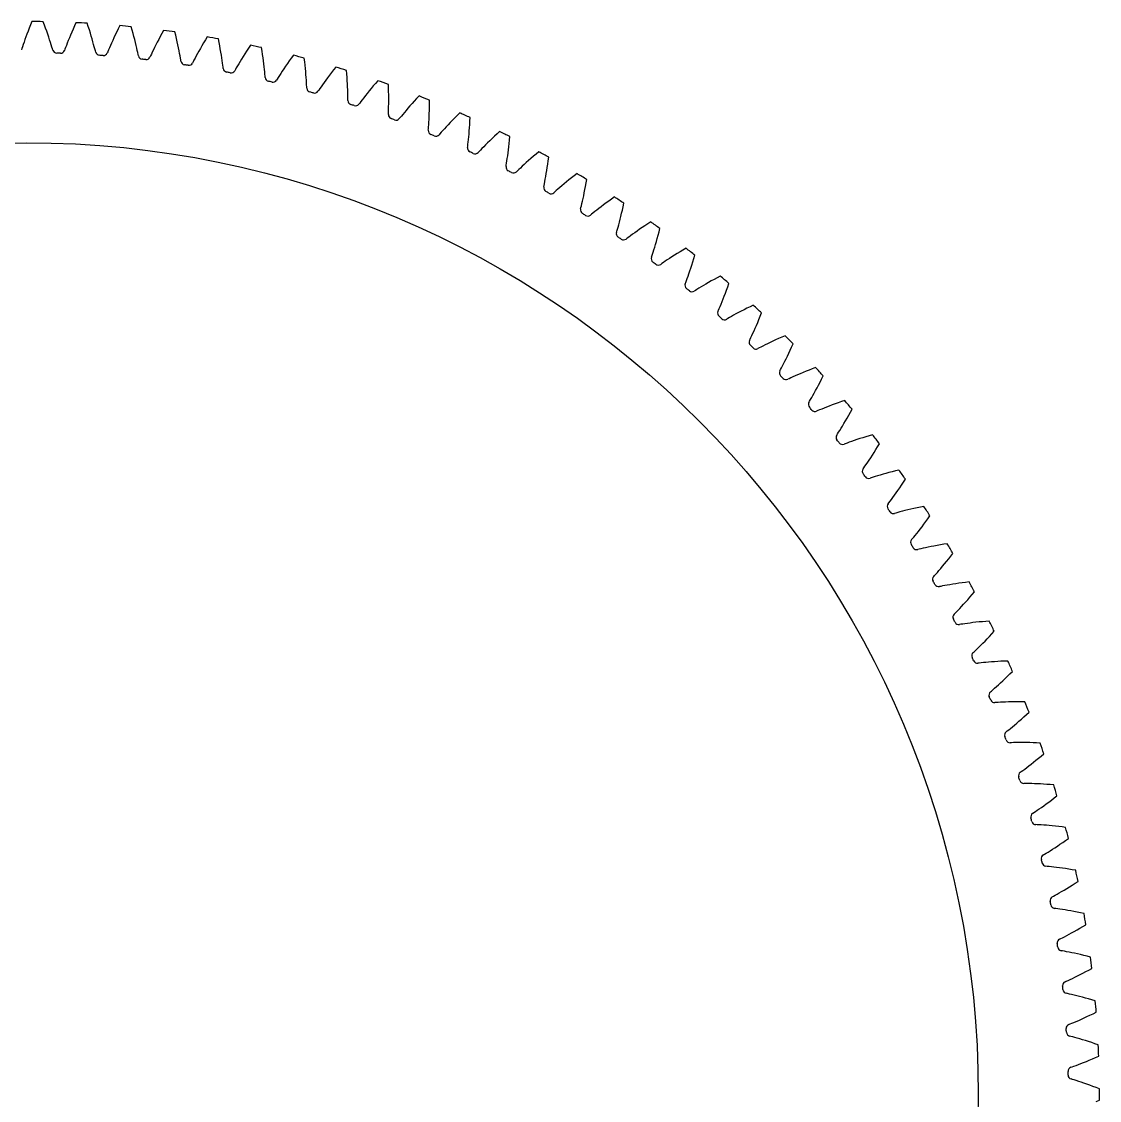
# Model space of a CAD drawing. Header units: millimetres. Extents: x -77 to 78, y -77 to 77.
# Drawn here: x -0.4 to 77.5, y -0.4 to 77.5 of the extents above; entities that cross this region are included whole.
import ezdxf

# ---------------------------------------------------------------- set-up
doc = ezdxf.new("R2010")
doc.units = ezdxf.units.MM

msp = doc.modelspace()

# ---------------------------------------------------------------- linework, layer by layer
at = {"layer": 'bore'}
msp.add_circle((0, 0), 68.75, dxfattribs=at)
at = {"layer": 'thin_ring_external'}
for p, q in [((0.290443, 77.261842), (0.199901, 77.031548)), ((0.386141, 77.499038), (0.290443, 77.261842)), ((1.295946, 77.251518), (1.205138, 77.490629)), ((1.38174, 77.019414), (1.295946, 77.251518)), ((3.462186, 77.184777), (3.362265, 76.958395)), ((3.567541, 77.417845), (3.462186, 77.184777)), ((4.466416, 77.133181), (4.385502, 77.375819)), ((6.742925, 77.206107), (6.62809, 76.977561)), ((-0.040381, 76.388261), (-0.109721, 76.19252)), ((0.03442, 76.59401), (-0.040381, 76.388261)), ((0.114543, 76.808714), (0.03442, 76.59401)), ((0.199901, 77.031548), (0.114543, 76.808714)), ((1.462506, 76.794874), (1.38174, 77.019414)), ((1.538204, 76.57857), (1.462506, 76.794874)), ((1.608765, 76.371329), (1.538204, 76.57857)), ((1.67407, 76.174206), (1.608765, 76.371329)), ((3.17896, 76.528019), (3.095775, 76.325515)), ((3.26783, 76.739253), (3.17896, 76.528019)), ((3.362265, 76.958395), (3.26783, 76.739253)), ((4.54261, 76.89775), (4.466416, 77.133181)), ((4.614088, 76.670084), (4.54261, 76.89775)), ((4.680842, 76.450855), (4.614088, 76.670084)), ((4.742835, 76.240892), (4.680842, 76.450855)), ((6.415607, 76.540392), (6.31814, 76.332985)), ((6.518959, 76.755472), (6.415607, 76.540392)), ((6.62809, 76.977561), (6.518959, 76.755472)), ((7.629356, 76.88478), (7.558471, 77.130536)), ((7.695819, 76.64642), (7.629356, 76.88478)), ((7.757891, 76.416011), (7.695819, 76.64642)), ((7.815588, 76.194226), (7.757891, 76.416011)), ((9.664661, 76.423122), (9.552566, 76.212467)), ((9.782818, 76.640544), (9.664661, 76.423122)), ((9.906939, 76.864183), (9.782818, 76.640544)), ((10.77943, 76.506734), (10.718695, 76.755193)), ((10.836052, 76.265846), (10.77943, 76.506734)), ((13.054247, 76.392648), (12.921049, 76.174294)), ((-0.28175, 75.682791), (-0.324302, 75.550601)), ((-0.230945, 75.837246), (-0.28175, 75.682791)), ((-0.17337, 76.008187), (-0.230945, 75.837246)), ((-0.109721, 76.19252), (-0.17337, 76.008187)), ((1.733921, 75.988605), (1.67407, 76.174206)), ((1.787974, 75.816518), (1.733921, 75.988605)), ((1.835598, 75.661053), (1.787974, 75.816518)), ((1.875426, 75.528016), (1.835598, 75.661053)), ((2.825647, 75.630549), (2.777704, 75.500217)), ((2.88275, 75.782788), (2.825647, 75.630549)), ((2.947295, 75.951221), (2.88275, 75.782788)), ((3.018458, 76.132786), (2.947295, 75.951221)), ((3.095775, 76.325515), (3.018458, 76.132786)), ((4.799993, 76.041253), (4.742835, 76.240892)), ((4.852174, 75.853352), (4.799993, 76.041253)), ((4.899116, 75.679191), (4.852174, 75.853352)), ((4.940317, 75.521901), (4.899116, 75.679191)), ((5.991584, 75.600543), (5.928279, 75.450777)), ((6.062989, 75.766185), (5.991584, 75.600543)), ((6.141547, 75.944674), (6.062989, 75.766185)), ((6.226711, 76.134067), (6.141547, 75.944674)), ((6.31814, 76.332985), (6.226711, 76.134067)), ((7.868909, 75.981895), (7.815588, 76.194226)), ((7.917822, 75.780078), (7.868909, 75.981895)), ((7.962244, 75.590193), (7.917822, 75.780078)), ((8.001997, 75.414251), (7.962244, 75.590193)), ((9.25428, 75.628503), (9.168461, 75.453389)), ((9.347147, 75.814239), (9.25428, 75.628503)), ((9.446666, 76.009236), (9.347147, 75.814239)), ((9.552566, 76.212467), (9.446666, 76.009236)), ((10.888611, 76.033084), (10.836052, 76.265846)), ((10.937154, 75.809117), (10.888611, 76.033084)), ((10.981713, 75.594775), (10.937154, 75.809117)), ((11.0223, 75.391121), (10.981713, 75.594775)), ((12.673417, 75.75603), (12.559263, 75.557319)), ((12.794066, 75.961906), (12.673417, 75.75603)), ((12.921049, 76.174294), (12.794066, 75.961906)), ((13.911328, 75.999681), (13.860844, 76.250423)), ((13.958012, 75.756671), (13.911328, 75.999681)), ((14.000972, 75.521947), (13.958012, 75.756671)), ((16.179543, 75.792298), (16.037493, 75.579596)), ((17.019768, 75.364474), (16.979621, 75.617078)), ((-0.324302, 75.550601), (-0.354043, 75.460184)), ((1.903305, 75.437007), (1.875426, 75.528016)), ((2.777704, 75.500217), (2.744275, 75.411097)), ((4.97465, 75.387342), (4.940317, 75.521901)), ((4.998769, 75.295265), (4.97465, 75.387342)), ((5.875026, 75.322523), (5.837966, 75.234851)), ((5.928279, 75.450777), (5.875026, 75.322523)), ((8.036705, 75.255403), (8.001997, 75.414251)), ((8.065485, 75.119547), (8.036705, 75.255403)), ((8.085804, 75.026558), (8.065485, 75.119547)), ((8.962441, 75.017818), (8.921813, 74.931742)), ((9.020915, 75.143778), (8.962441, 75.017818)), ((9.090315, 75.290819), (9.020915, 75.143778)), ((9.168461, 75.453389), (9.090315, 75.290819)), ((11.058889, 75.199572), (11.0223, 75.391121)), ((11.091385, 75.022146), (11.058889, 75.199572)), ((11.119542, 74.862007), (11.091385, 75.022146)), ((11.14272, 74.725084), (11.119542, 74.862007)), ((12.173718, 74.854137), (12.098339, 74.710069)), ((12.258472, 75.013362), (12.173718, 74.854137)), ((12.351407, 75.184805), (12.258472, 75.013362)), ((12.451823, 75.366572), (12.351407, 75.184805)), ((12.559263, 75.557319), (12.451823, 75.366572)), ((14.040279, 75.296176), (14.000972, 75.521947)), ((14.076, 75.080186), (14.040279, 75.296176)), ((14.108191, 74.875036), (14.076, 75.080186)), ((14.136885, 74.682147), (14.108191, 74.875036)), ((15.650682, 74.977995), (15.535501, 74.791819)), ((15.772898, 75.171852), (15.650682, 74.977995)), ((15.901898, 75.372601), (15.772898, 75.171852)), ((16.037493, 75.579596), (15.901898, 75.372601)), ((17.056436, 75.119753), (17.019768, 75.364474)), ((17.089723, 74.883463), (17.056436, 75.119753)), ((17.119728, 74.656269), (17.089723, 74.883463)), ((19.126894, 74.857454), (18.982915, 74.6562)), ((19.277557, 75.064144), (19.126894, 74.857454)), ((20.099509, 74.602187), (20.069767, 74.856225)), ((11.159204, 74.631339), (11.14272, 74.725084)), ((12.034743, 74.586617), (11.990616, 74.50228)), ((12.098339, 74.710069), (12.034743, 74.586617)), ((14.16207, 74.503537), (14.136885, 74.682147)), ((14.183629, 74.342377), (14.16207, 74.503537)), ((14.201166, 74.204618), (14.183629, 74.342377)), ((14.213787, 74.110275), (14.201166, 74.204618)), ((15.086752, 74.029645), (15.0392, 73.947191)), ((15.155363, 74.150383), (15.086752, 74.029645)), ((15.236593, 74.291234), (15.155363, 74.150383)), ((15.327812, 74.446845), (15.236593, 74.291234)), ((15.427708, 74.614328), (15.327812, 74.446845)), ((15.535501, 74.791819), (15.427708, 74.614328)), ((17.146551, 74.438994), (17.119728, 74.656269)), ((17.170293, 74.232696), (17.146551, 74.438994)), ((17.191044, 74.038791), (17.170293, 74.232696)), ((17.208874, 73.859298), (17.191044, 74.038791)), ((18.592983, 74.090951), (18.477994, 73.918035)), ((18.71571, 74.27224), (18.592983, 74.090951)), ((18.845782, 74.460917), (18.71571, 74.27224)), ((18.982915, 74.6562), (18.845782, 74.460917)), ((20.126099, 74.356166), (20.099509, 74.602187)), ((20.149657, 74.118709), (20.126099, 74.356166)), ((20.170309, 73.890474), (20.149657, 74.118709)), ((22.343065, 74.209416), (22.184043, 74.009086)), ((17.223799, 73.697388), (17.208874, 73.859298)), ((17.235666, 73.559026), (17.223799, 73.697388)), ((17.244403, 73.464244), (17.235666, 73.559026)), ((18.113321, 73.347843), (18.062424, 73.267411)), ((18.186831, 73.465662), (18.113321, 73.347843)), ((18.273775, 73.603059), (18.186831, 73.465662)), ((18.371306, 73.754794), (18.273775, 73.603059)), ((18.477994, 73.918035), (18.371306, 73.754794)), ((20.18819, 73.672281), (20.170309, 73.890474)), ((20.203442, 73.465183), (20.18819, 73.672281)), ((20.216215, 73.270589), (20.203442, 73.465183)), ((20.226661, 73.090515), (20.216215, 73.270589)), ((21.619113, 73.265148), (21.497122, 73.097099)), ((21.74918, 73.441247), (21.619113, 73.265148)), ((21.886888, 73.624424), (21.74918, 73.441247)), ((22.031923, 73.813913), (21.886888, 73.624424)), ((22.184043, 74.009086), (22.031923, 73.813913)), ((23.145358, 73.714103), (23.12607, 73.969148)), ((23.161825, 73.467198), (23.145358, 73.714103)), ((23.175614, 73.228974), (23.161825, 73.467198)), ((20.234926, 72.928129), (20.226661, 73.090515)), ((20.241102, 72.789396), (20.234926, 72.928129)), ((20.245941, 72.694336), (20.241102, 72.789396)), ((21.109348, 72.542359), (21.055191, 72.464085)), ((21.187632, 72.657061), (21.109348, 72.542359)), ((21.280144, 72.790773), (21.187632, 72.657061)), ((21.383822, 72.938376), (21.280144, 72.790773)), ((21.497122, 73.097099), (21.383822, 72.938376)), ((23.186879, 73.000083), (23.175614, 73.228974)), ((23.195787, 72.78134), (23.186879, 73.000083)), ((23.202524, 72.57379), (23.195787, 72.78134)), ((23.207296, 72.378837), (23.202524, 72.57379)), ((24.745975, 72.486414), (24.608789, 72.315804)), ((24.891088, 72.663783), (24.745975, 72.486414)), ((25.04378, 72.847158), (24.891088, 72.663783)), ((25.203785, 73.035921), (25.04378, 72.847158)), ((25.370897, 73.229554), (25.203785, 73.035921)), ((26.152179, 72.70172), (26.143378, 72.957342)), ((26.158495, 72.454347), (26.152179, 72.70172)), ((23.210341, 72.198485), (23.207296, 72.378837)), ((23.211932, 72.035897), (23.210341, 72.198485)), ((23.212407, 71.897028), (23.211932, 72.035897)), ((23.213339, 71.801849), (23.212407, 71.897028)), ((24.152707, 71.725944), (24.069779, 71.614553)), ((24.25063, 71.855746), (24.152707, 71.725944)), ((24.360281, 71.998968), (24.25063, 71.855746)), ((24.480001, 72.152905), (24.360281, 71.998968)), ((24.608789, 72.315804), (24.480001, 72.152905)), ((26.162492, 72.215758), (26.158495, 72.454347)), ((26.16248, 71.560022), (26.16427, 71.767674)), ((26.16435, 71.986598), (26.162492, 72.215758)), ((26.16427, 71.767674), (26.16435, 71.986598)), ((28.013407, 71.757567), (27.853316, 71.580615)), ((28.181027, 71.939601), (28.013407, 71.757567)), ((28.355948, 72.12621), (28.181027, 71.939601)), ((29.114901, 71.566746), (29.116602, 71.822514)), ((24.069779, 71.614553), (24.012454, 71.538568)), ((26.144571, 70.883424), (26.149797, 71.022196)), ((26.149797, 71.022196), (26.154883, 71.184713)), ((26.154883, 71.184713), (26.159245, 71.365037)), ((26.159245, 71.365037), (26.16248, 71.560022)), ((27.295662, 70.938152), (27.180224, 70.799553)), ((27.421601, 71.087045), (27.295662, 70.938152)), ((27.556968, 71.244519), (27.421601, 71.087045)), ((27.701043, 71.409353), (27.556968, 71.244519)), ((27.853316, 71.580615), (27.701043, 71.409353)), ((29.097702, 70.851727), (29.105254, 71.08077)), ((29.105254, 71.08077), (29.111056, 71.319322)), ((29.111056, 71.319322), (29.114901, 71.566746)), ((26.141594, 70.788288), (26.144571, 70.883424)), ((26.989623, 70.565988), (26.929227, 70.492421)), ((27.077054, 70.673881), (26.989623, 70.565988)), ((27.180224, 70.799553), (27.077054, 70.673881)), ((29.055322, 70.050906), (29.067084, 70.230899)), ((29.067084, 70.230899), (29.078321, 70.425588)), ((29.078321, 70.425588), (29.088635, 70.632991)), ((29.088635, 70.632991), (29.097702, 70.851727)), ((30.609401, 70.21188), (30.45868, 70.0531)), ((30.768577, 70.376746), (30.609401, 70.21188)), ((30.935798, 70.546976), (30.768577, 70.376746)), ((31.110749, 70.721975), (30.935798, 70.546976)), ((31.293184, 70.901246), (31.110749, 70.721975)), ((32.014529, 70.064037), (32.028528, 70.311094)), ((32.028528, 70.311094), (32.040729, 70.566576)), ((29.025769, 69.655361), (29.032649, 69.750295)), ((29.032649, 69.750295), (29.043568, 69.888736)), ((29.043568, 69.888736), (29.055322, 70.050906)), ((29.863956, 69.398433), (29.800591, 69.327407)), ((29.955743, 69.502646), (29.863956, 69.398433)), ((30.063985, 69.623976), (29.955743, 69.502646)), ((30.185016, 69.757719), (30.063985, 69.623976)), ((30.316963, 69.901316), (30.185016, 69.757719)), ((30.45868, 70.0531), (30.316963, 69.901316)), ((31.945129, 69.1724), (31.963949, 69.379204)), ((31.963949, 69.379204), (31.981989, 69.597384)), ((31.981989, 69.597384), (31.998938, 69.825924)), ((31.998938, 69.825924), (32.014529, 70.064037)), ((33.988012, 69.385096), (33.806023, 69.217426)), ((34.177653, 69.556725), (33.988012, 69.385096)), ((31.871772, 68.499552), (31.888365, 68.637427)), ((31.888365, 68.637427), (31.906767, 68.798979)), ((31.906767, 68.798979), (31.925909, 68.978337)), ((31.925909, 68.978337), (31.945129, 69.1724)), ((33.161202, 68.597717), (33.023472, 68.459659)), ((33.309032, 68.743555), (33.161202, 68.597717)), ((33.466145, 68.896013), (33.309032, 68.743555)), ((33.631955, 69.054206), (33.466145, 68.896013)), ((33.806023, 69.217426), (33.631955, 69.054206)), ((34.838665, 68.453335), (34.864018, 68.690608)), ((34.864018, 68.690608), (34.888149, 68.936881)), ((34.888149, 68.936881), (34.910828, 69.191648)), ((31.861, 68.40498), (31.871772, 68.499552)), ((32.687932, 68.113857), (32.621704, 68.045492)), ((32.78392, 68.214213), (32.687932, 68.113857)), ((32.897052, 68.330997), (32.78392, 68.214213)), ((33.023472, 68.459659), (32.897052, 68.330997)), ((34.730899, 67.609461), (34.758071, 67.802571)), ((34.758071, 67.802571), (34.785365, 68.008429)), ((34.785365, 68.008429), (34.812348, 68.225684)), ((34.812348, 68.225684), (34.838665, 68.453335)), ((36.807964, 67.931218), (36.619244, 67.771161)), ((37.004491, 68.094917), (36.807964, 67.931218)), ((34.642506, 67.039253), (34.657151, 67.133302)), ((34.657151, 67.133302), (34.679392, 67.27038)), ((34.679392, 67.27038), (34.70441, 67.43104)), ((34.70441, 67.43104), (34.730899, 67.609461)), ((35.806243, 67.04616), (35.674647, 66.922797)), ((35.949525, 67.178447), (35.806243, 67.04616)), ((36.103218, 67.318094), (35.949525, 67.178447)), ((36.266457, 67.463973), (36.103218, 67.318094)), ((36.438621, 67.615224), (36.266457, 67.463973)), ((36.619244, 67.771161), (36.438621, 67.615224)), ((37.619646, 66.965319), (37.654719, 67.20135)), ((37.654719, 67.20135), (37.688939, 67.446426)), ((37.688939, 67.446426), (37.722059, 67.700046)), ((35.456789, 66.714425), (35.38781, 66.648837)), ((35.556816, 66.810756), (35.456789, 66.714425)), ((35.674647, 66.922797), (35.556816, 66.810756)), ((37.477325, 66.126581), (37.512402, 66.318412)), ((37.512402, 66.318412), (37.548125, 66.522976)), ((37.548125, 66.522976), (37.584004, 66.73894)), ((37.584004, 66.73894), (37.619646, 66.965319)), ((39.565848, 66.362792), (39.370717, 66.210618)), ((39.76893, 66.518284), (39.565848, 66.362792)), ((37.365597, 65.560482), (37.384091, 65.653851)), ((37.384091, 65.653851), (37.41194, 65.789901)), ((37.41194, 65.789901), (37.443533, 65.949397)), ((37.443533, 65.949397), (37.477325, 66.126581)), ((38.528636, 65.519606), (38.392087, 65.40175)), ((38.677229, 65.6459), (38.528636, 65.519606)), ((38.836525, 65.779118), (38.677229, 65.6459)), ((39.005615, 65.918173), (38.836525, 65.779118)), ((39.183844, 66.062228), (39.005615, 65.918173)), ((39.370717, 66.210618), (39.183844, 66.062228)), ((40.337191, 65.364384), (40.381925, 65.598776)), ((40.381925, 65.598776), (40.426178, 65.84224)), ((40.426178, 65.84224), (40.469682, 66.094287)), ((38.165857, 65.202498), (38.094244, 65.139797)), ((38.269755, 65.294641), (38.165857, 65.202498)), ((38.392087, 65.40175), (38.269755, 65.294641)), ((40.160556, 64.532196), (40.203479, 64.722426)), ((40.203479, 64.722426), (40.24757, 64.92535)), ((40.24757, 64.92535), (40.292286, 65.139659)), ((40.292286, 65.139659), (40.337191, 65.364384)), ((42.257016, 64.682464), (42.055802, 64.538429)), ((42.466311, 64.829487), (42.257016, 64.682464)), ((40.025681, 63.971161), (40.047993, 64.063692)), ((40.047993, 64.063692), (40.081404, 64.198484)), ((40.081404, 64.198484), (40.119519, 64.356549)), ((40.119519, 64.356549), (40.160556, 64.532196)), ((41.339714, 64.002658), (41.186061, 63.882571)), ((41.504345, 64.129224), (41.339714, 64.002658)), ((41.679002, 64.261219), (41.504345, 64.129224)), ((41.862995, 64.397836), (41.679002, 64.261219)), ((42.055802, 64.538429), (41.862995, 64.397836)), ((43.041038, 63.885588), (43.09525, 64.12703)), ((43.09525, 64.12703), (43.149065, 64.377078)), ((40.81057, 63.580625), (40.736443, 63.520917)), ((40.918163, 63.668424), (40.81057, 63.580625)), ((41.044789, 63.770421), (40.918163, 63.668424)), ((41.186061, 63.882571), (41.044789, 63.770421)), ((42.826764, 63.017302), (42.879149, 63.218246)), ((42.879149, 63.218246), (42.932625, 63.430538)), ((42.932625, 63.430538), (42.986719, 63.65323)), ((42.986719, 63.65323), (43.041038, 63.885588)), ((42.618273, 62.273971), (42.644365, 62.365508)), ((42.644365, 62.365508), (42.683281, 62.498814)), ((42.683281, 62.498814), (42.727853, 62.655182)), ((42.727853, 62.655182), (42.776068, 62.828995)), ((42.776068, 62.828995), (42.826764, 63.017302)), ((44.102179, 62.371194), (43.932491, 62.251493)), ((44.282108, 62.495907), (44.102179, 62.371194)), ((44.471555, 62.624855), (44.282108, 62.495907)), ((44.669971, 62.757414), (44.471555, 62.624855)), ((44.876929, 62.893066), (44.669971, 62.757414)), ((45.092083, 63.031373), (44.876929, 62.893066)), ((45.691653, 62.303687), (45.755688, 62.551315)), ((43.386466, 61.85154), (43.30995, 61.794926)), ((43.497573, 61.934848), (43.386466, 61.85154)), ((43.62828, 62.03156), (43.497573, 61.934848)), ((43.774038, 62.137816), (43.62828, 62.03156)), ((43.932491, 62.251493), (43.774038, 62.137816)), ((45.438424, 61.404541), (45.500571, 61.614459)), ((45.500571, 61.614459), (45.563761, 61.834742)), ((45.563761, 61.834742), (45.627574, 62.064674)), ((45.627574, 62.064674), (45.691653, 62.303687)), ((45.213185, 60.693757), (45.264139, 60.848163)), ((45.264139, 60.848163), (45.319449, 61.019851)), ((45.319449, 61.019851), (45.377834, 61.205918)), ((45.377834, 61.205918), (45.438424, 61.404541)), ((47.208817, 60.870575), (47.005125, 60.746275)), ((47.421169, 60.997616), (47.208817, 60.870575)), ((47.641821, 61.126974), (47.421169, 60.997616)), ((45.139, 60.471773), (45.168828, 60.562161)), ((45.168828, 60.562161), (45.213185, 60.693757)), ((45.889203, 60.018159), (45.810428, 59.964734)), ((46.003637, 60.096836), (45.889203, 60.018159)), ((46.138204, 60.1881), (46.003637, 60.096836)), ((46.288201, 60.288283), (46.138204, 60.1881)), ((46.451187, 60.395359), (46.288201, 60.288283)), ((46.625647, 60.507992), (46.451187, 60.395359)), ((46.810544, 60.625213), (46.625647, 60.507992)), ((47.005125, 60.746275), (46.810544, 60.625213)), ((48.063973, 59.911987), (48.137172, 60.139105)), ((48.137172, 60.139105), (48.211009, 60.375286)), ((48.211009, 60.375286), (48.285157, 60.620076)), ((47.786411, 59.107813), (47.852386, 59.291326)), ((47.852386, 59.291326), (47.92108, 59.487294)), ((47.92108, 59.487294), (47.991792, 59.694484)), ((47.991792, 59.694484), (48.063973, 59.911987)), ((47.583614, 58.567605), (47.617127, 58.656693)), ((47.617127, 58.656693), (47.666849, 58.786357)), ((47.666849, 58.786357), (47.724099, 58.93854)), ((47.724099, 58.93854), (47.786411, 59.107813)), ((49.070494, 58.542759), (48.891557, 58.437384)), ((49.260048, 58.652291), (49.070494, 58.542759)), ((49.459435, 58.765262), (49.260048, 58.652291)), ((49.668058, 58.881095), (49.459435, 58.765262)), ((49.885447, 58.999311), (49.668058, 58.881095)), ((50.111223, 59.119501), (49.885447, 58.999311)), ((50.649071, 58.345078), (50.733206, 58.586618)), ((48.314561, 58.083575), (48.233658, 58.033429)), ((48.432128, 58.157487), (48.314561, 58.083575)), ((48.570328, 58.243149), (48.432128, 58.157487)), ((48.724312, 58.337089), (48.570328, 58.243149)), ((48.891557, 58.437384), (48.724312, 58.337089)), ((50.322929, 57.469738), (50.402088, 57.67385)), ((50.402088, 57.67385), (50.483138, 57.888206)), ((50.483138, 57.888206), (50.5656, 58.112128)), ((50.5656, 58.112128), (50.649071, 58.345078)), ((50.040136, 56.779829), (50.103586, 56.929534)), ((50.103586, 56.929534), (50.172795, 57.096106)), ((50.172795, 57.096106), (50.246248, 57.276755)), ((50.246248, 57.276755), (50.322929, 57.469738)), ((52.265606, 56.901519), (52.043547, 56.792328)), ((52.496126, 57.012339), (52.265606, 56.901519)), ((49.94799, 56.564679), (49.985133, 56.652316)), ((49.985133, 56.652316), (50.040136, 56.779829)), ((50.778951, 56.120071), (50.658449, 56.051048)), ((50.920552, 56.199988), (50.778951, 56.120071)), ((51.078263, 56.287527), (50.920552, 56.199988)), ((51.249484, 56.38087), (51.078263, 56.287527)), ((51.432596, 56.478811), (51.249484, 56.38087)), ((51.626487, 56.580468), (51.432596, 56.478811)), ((51.830344, 56.685158), (51.626487, 56.580468)), ((52.043547, 56.792328), (51.830344, 56.685158)), ((52.908762, 55.987161), (53.001727, 56.216488)), ((53.001727, 56.216488), (53.095707, 56.45437)), ((50.658449, 56.051048), (50.575556, 56.004266)), ((52.555384, 55.165603), (52.639923, 55.355276)), ((52.639923, 55.355276), (52.727395, 55.555965)), ((52.727395, 55.555965), (52.817177, 55.766813)), ((52.817177, 55.766813), (52.908762, 55.987161)), ((52.228143, 54.466373), (52.268852, 54.552411)), ((52.268852, 54.552411), (52.329044, 54.677558)), ((52.329044, 54.677558), (52.398587, 54.824532)), ((52.398587, 54.824532), (52.474576, 54.988122)), ((52.474576, 54.988122), (52.555384, 55.165603)), ((54.331279, 54.607796), (54.113856, 54.509469)), ((54.557634, 54.707779), (54.331279, 54.607796)), ((54.792509, 54.809041), (54.557634, 54.707779)), ((52.916915, 53.924007), (52.832172, 53.880667)), ((53.04015, 53.988024), (52.916915, 53.924007)), ((53.184912, 54.06206), (53.04015, 53.988024)), ((53.346084, 54.14305), (53.184912, 54.06206)), ((53.520993, 54.229286), (53.346084, 54.14305)), ((53.707972, 54.319626), (53.520993, 54.229286)), ((53.905873, 54.413237), (53.707972, 54.319626)), ((54.113856, 54.509469), (53.905873, 54.413237)), ((55.062154, 53.551385), (55.162709, 53.767787)), ((55.162709, 53.767787), (55.26501, 53.993103)), ((55.26501, 53.993103), (55.368677, 54.226927)), ((54.775899, 52.96143), (54.868154, 53.147471)), ((54.868154, 53.147471), (54.963792, 53.344401)), ((54.963792, 53.344401), (55.062154, 53.551385)), ((54.420227, 52.276224), (54.464434, 52.360518)), ((54.464434, 52.360518), (54.529714, 52.483089)), ((54.529714, 52.483089), (54.605232, 52.627083)), ((54.605232, 52.627083), (54.687872, 52.787415)), ((54.687872, 52.787415), (54.775899, 52.96143)), ((56.30612, 52.241866), (56.094361, 52.154253)), ((56.527396, 52.331184), (56.30612, 52.241866)), ((56.757665, 52.421789), (56.527396, 52.331184)), ((56.9965, 52.513322), (56.757665, 52.421789)), ((55.086152, 51.706037), (54.999701, 51.666213)), ((55.211911, 51.764942), (55.086152, 51.706037)), ((55.359591, 51.832971), (55.211911, 51.764942)), ((55.523952, 51.907277), (55.359591, 51.832971)), ((55.702254, 51.986258), (55.523952, 51.907277)), ((55.892784, 52.068846), (55.702254, 51.986258)), ((56.094361, 52.154253), (55.892784, 52.068846)), ((57.214284, 51.245657), (57.323638, 51.457748)), ((57.323638, 51.457748), (57.435103, 51.678675)), ((57.435103, 51.678675), (57.548283, 51.908044)), ((56.808953, 50.497697), (56.90405, 50.667951)), ((56.90405, 50.667951), (57.003865, 50.850048)), ((57.003865, 50.850048), (57.107507, 51.042885)), ((57.107507, 51.042885), (57.214284, 51.245657)), ((56.520546, 49.997925), (56.568177, 50.080333)), ((56.568177, 50.080333), (56.638434, 50.20012)), ((56.638434, 50.20012), (56.7198, 50.340893)), ((56.7198, 50.340893), (56.808953, 50.497697)), ((58.403439, 49.886171), (58.188262, 49.807326)), ((58.628196, 49.966329), (58.403439, 49.886171)), ((58.86199, 50.047404), (58.628196, 49.966329)), ((59.104381, 50.129055), (58.86199, 50.047404)), ((57.162501, 49.40088), (57.074487, 49.364638)), ((57.290572, 49.454571), (57.162501, 49.40088)), ((57.440921, 49.516481), (57.290572, 49.454571)), ((57.608194, 49.583975), (57.440921, 49.516481)), ((57.789588, 49.65557), (57.608194, 49.583975)), ((57.983348, 49.730266), (57.789588, 49.65557)), ((58.188262, 49.807326), (57.983348, 49.730266)), ((59.387907, 49.06094), (59.508349, 49.277104)), ((59.508349, 49.277104), (59.63085, 49.501634)), ((58.936247, 48.289035), (59.043455, 48.466881)), ((59.043455, 48.466881), (59.154926, 48.6553)), ((59.154926, 48.6553), (59.269938, 48.853517)), ((59.269938, 48.853517), (59.387907, 49.06094)), ((58.525559, 47.635318), (58.576533, 47.715702)), ((58.576533, 47.715702), (58.651649, 47.832504)), ((58.651649, 47.832504), (58.738725, 47.969817)), ((58.738725, 47.969817), (58.834241, 48.122829)), ((58.834241, 48.122829), (58.936247, 48.289035)), ((60.86706, 47.588628), (60.630134, 47.517219)), ((61.112599, 47.660258), (60.86706, 47.588628)), ((59.142461, 47.012421), (59.053034, 46.979824)), ((59.272629, 47.060809), (59.142461, 47.012421)), ((59.425392, 47.116494), (59.272629, 47.060809)), ((59.595295, 47.177064), (59.425392, 47.116494)), ((59.779476, 47.241152), (59.595295, 47.177064)), ((59.976139, 47.30783), (59.779476, 47.241152)), ((60.184044, 47.376412), (59.976139, 47.30783)), ((60.402276, 47.446356), (60.184044, 47.376412)), ((60.630134, 47.517219), (60.402276, 47.446356)), ((61.352035, 46.581403), (61.481249, 46.792441)), ((61.481249, 46.792441), (61.612865, 47.011752)), ((60.869065, 45.828693), (60.983483, 46.001987)), ((60.983483, 46.001987), (61.102597, 46.185671)), ((61.102597, 46.185671), (61.225649, 46.378999)), ((61.225649, 46.378999), (61.352035, 46.581403)), ((60.431885, 45.192388), (60.486116, 45.270611)), ((60.486116, 45.270611), (60.565963, 45.38423)), ((60.565963, 45.38423), (60.658604, 45.517853)), ((60.658604, 45.517853), (60.760321, 45.666814)), ((60.760321, 45.666814), (60.869065, 45.828693)), ((61.022694, 44.544689), (60.932003, 44.51579)), ((61.154738, 44.587692), (61.022694, 44.544689)), ((61.309659, 44.637058), (61.154738, 44.587692)), ((61.481905, 44.690602), (61.309659, 44.637058)), ((61.668562, 44.747074), (61.481905, 44.690602)), ((61.867797, 44.805622), (61.668562, 44.747074)), ((62.078342, 44.865611), (61.867797, 44.805622)), ((62.299262, 44.926536), (62.078342, 44.865611)), ((62.529837, 44.987985), (62.299262, 44.926536)), ((62.769495, 45.049606), (62.529837, 44.987985)), ((63.017768, 45.111096), (62.769495, 45.049606)), ((63.350479, 44.228875), (63.490988, 44.442598)), ((62.82068, 43.459523), (62.947234, 43.638162)), ((62.947234, 43.638162), (63.07812, 43.826275)), ((63.07812, 43.826275), (63.212709, 44.023321)), ((63.212709, 44.023321), (63.350479, 44.228875)), ((62.293706, 42.749183), (62.37815, 42.859429)), ((62.37815, 42.859429), (62.476199, 42.989136)), ((62.476199, 42.989136), (62.583946, 43.133795)), ((62.583946, 43.133795), (62.699244, 43.291073)), ((62.699244, 43.291073), (62.82068, 43.459523)), ((62.236309, 42.673253), (62.293706, 42.749183)), ((63.090543, 42.082354), (62.933727, 42.03939)), ((63.264843, 42.128782), (63.090543, 42.082354)), ((63.453661, 42.177543), (63.264843, 42.128782)), ((63.655131, 42.227862), (63.453661, 42.177543)), ((63.867961, 42.279156), (63.655131, 42.227862)), ((64.091197, 42.33096), (63.867961, 42.279156)), ((64.3241, 42.382891), (64.091197, 42.33096)), ((64.566086, 42.434621), (64.3241, 42.382891)), ((64.816674, 42.485866), (64.566086, 42.434621)), ((62.800028, 42.001844), (62.708228, 41.976693)), ((62.933727, 42.03939), (62.800028, 42.001844)), ((64.824227, 41.199651), (64.966792, 41.391004)), ((64.966792, 41.391004), (65.112885, 41.590729)), ((65.112885, 41.590729), (65.26205, 41.798503)), ((64.188444, 40.387929), (64.30204, 40.528043)), ((64.30204, 40.528043), (64.423697, 40.680454)), ((64.423697, 40.680454), (64.551947, 40.843777)), ((64.551947, 40.843777), (64.685729, 41.01707)), ((64.685729, 41.01707), (64.824227, 41.199651)), ((63.935788, 40.082161), (63.996254, 40.155671)), ((63.996254, 40.155671), (64.085154, 40.262357)), ((64.085154, 40.262357), (64.188444, 40.387929)), ((66.253804, 39.748081), (66.009899, 39.706329)), ((66.506284, 39.788995), (66.253804, 39.748081)), ((64.471467, 39.388175), (64.378712, 39.366814)), ((64.606595, 39.4202), (64.471467, 39.388175)), ((64.765043, 39.45669), (64.606595, 39.4202)), ((64.941102, 39.495922), (64.765043, 39.45669)), ((65.131762, 39.53689), (64.941102, 39.495922)), ((65.335129, 39.578896), (65.131762, 39.53689)), ((65.549886, 39.621409), (65.335129, 39.578896)), ((65.775059, 39.664004), (65.549886, 39.621409)), ((66.009899, 39.706329), (65.775059, 39.664004)), ((66.765496, 38.882452), (66.923065, 39.083927)), ((66.174365, 38.159159), (66.315148, 38.326813)), ((66.315148, 38.326813), (66.461026, 38.503554)), ((66.461026, 38.503554), (66.611327, 38.688893)), ((66.611327, 38.688893), (66.765496, 38.882452)), ((65.527457, 37.423481), (65.59089, 37.494447)), ((65.59089, 37.494447), (65.684095, 37.597393)), ((65.684095, 37.597393), (65.792454, 37.718619)), ((65.792454, 37.718619), (65.911706, 37.853951)), ((65.911706, 37.853951), (66.039518, 38.001239)), ((66.039518, 38.001239), (66.174365, 38.159159)), ((66.034193, 36.708088), (65.940639, 36.690554)), ((66.170522, 36.734539), (66.034193, 36.708088)), ((66.330334, 36.764493), (66.170522, 36.734539)), ((66.507855, 36.796464), (66.330334, 36.764493)), ((66.700037, 36.82957), (66.507855, 36.796464)), ((66.904957, 36.863191), (66.700037, 36.82957)), ((67.121278, 36.896851), (66.904957, 36.863191)), ((67.34801, 36.930166), (67.121278, 36.896851)), ((67.584389, 36.962814), (67.34801, 36.930166)), ((67.829803, 36.994517), (67.584389, 36.962814)), ((68.083751, 37.025031), (67.829803, 36.994517)), ((67.985756, 35.742532), (68.143539, 35.921544)), ((68.143539, 35.921544), (68.305525, 36.10861)), ((68.305525, 36.10861), (68.471233, 36.303447)), ((67.285522, 34.985707), (67.41023, 35.116029)), ((67.41023, 35.116029), (67.543981, 35.257945)), ((67.543981, 35.257945), (67.685198, 35.410196)), ((67.685198, 35.410196), (67.832745, 35.571929)), ((67.832745, 35.571929), (67.985756, 35.742532)), ((67.008633, 34.701698), (67.074925, 34.769999)), ((67.074925, 34.769999), (67.172278, 34.869032)), ((67.172278, 34.869032), (67.285522, 34.985707)), ((67.485571, 33.966103), (67.391376, 33.952425)), ((67.62287, 33.986935), (67.485571, 33.966103)), ((67.783778, 34.010303), (67.62287, 33.986935)), ((67.962462, 34.034959), (67.783778, 34.010303)), ((68.15584, 34.060146), (67.962462, 34.034959)), ((68.361968, 34.085326), (68.15584, 34.060146)), ((68.579488, 34.110077), (68.361968, 34.085326)), ((68.807397, 34.134055), (68.579488, 34.110077)), ((69.044918, 34.156971), (68.807397, 34.134055)), ((69.291426, 34.178572), (69.044918, 34.156971)), ((69.546412, 34.198634), (69.291426, 34.178572)), ((69.081898, 32.601524), (69.235961, 32.757063)), ((69.235961, 32.757063), (69.395847, 32.92124)), ((69.395847, 32.92124), (69.560847, 33.093624)), ((69.560847, 33.093624), (69.730376, 33.273882)), ((69.730376, 33.273882), (69.903943, 33.46175)), ((68.376816, 31.921399), (68.445857, 31.986921)), ((68.445857, 31.986921), (68.547193, 32.081874)), ((68.547193, 32.081874), (68.665132, 32.193801)), ((68.665132, 32.193801), (68.795085, 32.318893)), ((68.795085, 32.318893), (68.93455, 32.455199)), ((68.93455, 32.455199), (69.081898, 32.601524)), ((68.961191, 31.182021), (68.823152, 31.166844)), ((69.122922, 31.198763), (68.961191, 31.182021)), ((69.302468, 31.216062), (69.122922, 31.198763)), ((69.496717, 31.23329), (69.302468, 31.216062)), ((69.703705, 31.249985), (69.496717, 31.23329)), ((69.922058, 31.265785), (69.703705, 31.249985)), ((70.15076, 31.280387), (69.922058, 31.265785)), ((70.38902, 31.293532), (70.15076, 31.280387)), ((70.636208, 31.304994), (70.38902, 31.293532)), ((70.891802, 31.314571), (70.636208, 31.304994)), ((68.823152, 31.166844), (68.728475, 31.157044)), ((71.037645, 30.383045), (71.218779, 30.56363)), ((70.20888, 29.597726), (70.362111, 29.737878)), ((70.362111, 29.737878), (70.52243, 29.88696)), ((70.52243, 29.88696), (70.688921, 30.044435)), ((70.688921, 30.044435), (70.860859, 30.209899)), ((70.860859, 30.209899), (71.037645, 30.383045)), ((69.6297, 29.087273), (69.701373, 29.149906)), ((69.701373, 29.149906), (69.806522, 29.240618)), ((69.806522, 29.240618), (69.928957, 29.347609)), ((69.928957, 29.347609), (70.063936, 29.467261)), ((70.063936, 29.467261), (70.20888, 29.597726)), ((70.044682, 28.31503), (69.949682, 28.309126)), ((70.183227, 28.324528), (70.044682, 28.31503)), ((70.34551, 28.334615), (70.183227, 28.324528)), ((70.525614, 28.344529), (70.34551, 28.334615)), ((70.720408, 28.353767), (70.525614, 28.344529)), ((70.927906, 28.361951), (70.720408, 28.353767)), ((71.146723, 28.368772), (70.927906, 28.361951)), ((71.375832, 28.373972), (71.146723, 28.368772)), ((71.614431, 28.377325), (71.375832, 28.373972)), ((71.861881, 28.378629), (71.614431, 28.377325)), ((72.117653, 28.377704), (71.861881, 28.378629)), ((71.862798, 27.116968), (72.041383, 27.275234)), ((72.041383, 27.275234), (72.225129, 27.440976)), ((72.225129, 27.440976), (72.413525, 27.613972)), ((71.074866, 26.45193), (71.214644, 26.565939)), ((71.214644, 26.565939), (71.364821, 26.690344)), ((71.364821, 26.690344), (71.523677, 26.824087)), ((71.523677, 26.824087), (71.689981, 26.966462)), ((71.689981, 26.966462), (71.862798, 27.116968)), ((70.765174, 26.2041), (70.839357, 26.263737)), ((70.839357, 26.263737), (70.948142, 26.350056)), ((70.948142, 26.350056), (71.074866, 26.45193)), ((71.148101, 25.415471), (71.052939, 25.413472)), ((71.286919, 25.419273), (71.148101, 25.415471)), ((71.449479, 25.422689), (71.286919, 25.419273)), ((71.629839, 25.4252), (71.449479, 25.422689)), ((71.824847, 25.426433), (71.629839, 25.4252)), ((72.032506, 25.426091), (71.824847, 25.426433)), ((72.251419, 25.423924), (72.032506, 25.426091)), ((72.480548, 25.419713), (72.251419, 25.423924)), ((72.719084, 25.413267), (72.480548, 25.419713)), ((72.966379, 25.404411), (72.719084, 25.413267)), ((73.221897, 25.392986), (72.966379, 25.404411)), ((72.915497, 24.143776), (73.10043, 24.294577)), ((73.10043, 24.294577), (73.290826, 24.452636)), ((73.290826, 24.452636), (73.486164, 24.617751)), ((71.85789, 23.333282), (71.970127, 23.415062)), ((71.970127, 23.415062), (72.100927, 23.511648)), ((72.100927, 23.511648), (72.245267, 23.619822)), ((72.245267, 23.619822), (72.400425, 23.737956)), ((72.400425, 23.737956), (72.564638, 23.865064)), ((72.564638, 23.865064), (72.736648, 24.000492)), ((72.736648, 24.000492), (72.915497, 24.143776)), ((71.781321, 23.276741), (71.85789, 23.333282)), ((72.131548, 22.473056), (72.036384, 22.474965)), ((72.270405, 22.471155), (72.131548, 22.473056)), ((72.432969, 22.467895), (72.270405, 22.471155)), ((72.613279, 22.462999), (72.432969, 22.467895)), ((72.808173, 22.456225), (72.613279, 22.462999)), ((73.015643, 22.447357), (72.808173, 22.456225)), ((73.234283, 22.436204), (73.015643, 22.447357)), ((73.463046, 22.42259), (73.234283, 22.436204)), ((73.701116, 22.406357), (73.463046, 22.42259)), ((73.947839, 22.387355), (73.701116, 22.406357)), ((74.202673, 22.36545), (73.947839, 22.387355)), ((73.660663, 20.994052), (73.845245, 21.129873)), ((73.845245, 21.129873), (74.036212, 21.272954)), ((74.036212, 21.272954), (74.232937, 21.423062)), ((74.232937, 21.423062), (74.43489, 21.580019)), ((72.676428, 20.310132), (72.755254, 20.363482)), ((72.755254, 20.363482), (72.870754, 20.440585)), ((72.870754, 20.440585), (73.005409, 20.531719)), ((73.005409, 20.531719), (73.154068, 20.633876)), ((73.154068, 20.633876), (73.313946, 20.745541)), ((73.313946, 20.745541), (73.483239, 20.8658)), ((73.483239, 20.8658), (73.660663, 20.994052)), ((72.993365, 19.492746), (72.898359, 19.49856)), ((73.132027, 19.485145), (72.993365, 19.492746)), ((73.294319, 19.475214), (73.132027, 19.485145)), ((73.474277, 19.46292), (73.294319, 19.475214)), ((73.668729, 19.44815), (73.474277, 19.46292)), ((73.87566, 19.430772), (73.668729, 19.44815)), ((74.093658, 19.410652), (73.87566, 19.430772)), ((74.321668, 19.387658), (74.093658, 19.410652)), ((74.558871, 19.361664), (74.321668, 19.387658)), ((74.804606, 19.33255), (74.558871, 19.361664)), ((75.058326, 19.300201), (74.804606, 19.33255)), ((74.27793, 17.831351), (74.46047, 17.952211)), ((74.46047, 17.952211), (74.650472, 18.080339)), ((74.650472, 18.080339), (74.847153, 18.21546)), ((74.847153, 18.21546), (75.049874, 18.357365)), ((75.049874, 18.357365), (75.258101, 18.505898)), ((73.448987, 17.309275), (73.529937, 17.359344)), ((73.529937, 17.359344), (73.648504, 17.43164)), ((73.648504, 17.43164), (73.786787, 17.517169)), ((73.786787, 17.517169), (73.939516, 17.613137)), ((73.939516, 17.613137), (74.103843, 17.718144)), ((74.103843, 17.718144), (74.27793, 17.831351)), ((73.732098, 16.479566), (73.637412, 16.489276)), ((73.870332, 16.46628), (73.732098, 16.479566)), ((74.032079, 16.449694), (73.870332, 16.46628)), ((74.21138, 16.430022), (74.032079, 16.449694)), ((74.405062, 16.407281), (74.21138, 16.430022)), ((74.611105, 16.381423), (74.405062, 16.407281)), ((74.828093, 16.35237), (74.611105, 16.381423)), ((75.054968, 16.320034), (74.828093, 16.35237)), ((75.290903, 16.284323), (75.054968, 16.320034)), ((75.535235, 16.245145), (75.290903, 16.284323)), ((75.787413, 16.202407), (75.535235, 16.245145)), ((74.947372, 14.766835), (75.13472, 14.880098)), ((75.13472, 14.880098), (75.329822, 15.000318)), ((75.329822, 15.000318), (75.531885, 15.12725)), ((75.531885, 15.12725), (75.740261, 15.260713)), ((75.740261, 15.260713), (75.95441, 15.400572)), ((74.097694, 14.279231), (74.180631, 14.325934)), ((74.180631, 14.325934), (74.302067, 14.393302)), ((74.302067, 14.393302), (74.443745, 14.473082)), ((74.443745, 14.473082), (74.600284, 14.562699)), ((74.600284, 14.562699), (74.768784, 14.66087)), ((74.768784, 14.66087), (74.947372, 14.766835)), ((74.346503, 13.438599), (74.252295, 13.452188)), ((74.484074, 13.419648), (74.346503, 13.438599)), ((74.645005, 13.396436), (74.484074, 13.419648)), ((74.823347, 13.369419), (74.645005, 13.396436)), ((75.015932, 13.338746), (74.823347, 13.369419)), ((75.220739, 13.30445), (75.015932, 13.338746)), ((75.436352, 13.266513), (75.220739, 13.30445)), ((75.661707, 13.224891), (75.436352, 13.266513)), ((75.895978, 13.179524), (75.661707, 13.224891)), ((76.138496, 13.130347), (75.895978, 13.179524)), ((76.388706, 13.077292), (76.138496, 13.130347)), ((75.490436, 11.677418), (75.682276, 11.782894)), ((75.682276, 11.782894), (75.882149, 11.895003)), ((75.882149, 11.895003), (76.089253, 12.013532)), ((76.089253, 12.013532), (76.302933, 12.138328)), ((76.302933, 12.138328), (76.522643, 12.269277)), ((74.621455, 11.225109), (74.70624, 11.268368)), ((74.70624, 11.268368), (74.830339, 11.330693)), ((74.830339, 11.330693), (74.975173, 11.404589)), ((74.975173, 11.404589), (75.13526, 11.487704)), ((75.13526, 11.487704), (75.307648, 11.578875)), ((75.307648, 11.578875), (75.490436, 11.677418)), ((74.835542, 10.374971), (74.741972, 10.392416)), ((74.97222, 10.350388), (74.835542, 10.374971)), ((75.132062, 10.320588), (74.97222, 10.350388)), ((75.309144, 10.286272), (75.132062, 10.320588)), ((75.500307, 10.247719), (75.309144, 10.286272)), ((75.703534, 10.205043), (75.500307, 10.247719)), ((75.917407, 10.158287), (75.703534, 10.205043)), ((76.140864, 10.107447), (75.917407, 10.158287)), ((76.373075, 10.0525), (76.140864, 10.107447)), ((76.613369, 9.993409), (76.373075, 10.0525)), ((76.86119, 9.930126), (76.613369, 9.993409)), ((75.906206, 8.568311), (76.102214, 8.665822)), ((76.102214, 8.665822), (76.306522, 8.76963)), ((76.306522, 8.76963), (76.518317, 8.879557)), ((76.518317, 8.879557), (76.73694, 8.995475)), ((76.73694, 8.995475), (76.961841, 9.117293)), ((75.019388, 8.152059), (75.105877, 8.191801)), ((75.105877, 8.191801), (75.232431, 8.248978)), ((75.232431, 8.248978), (75.380176, 8.316866)), ((75.380176, 8.316866), (75.54354, 8.393338)), ((75.54354, 8.393338), (75.719526, 8.477355)), ((75.719526, 8.477355), (75.906206, 8.568311)), ((75.198392, 7.293848), (75.105617, 7.31512)), ((75.333945, 7.263675), (75.198392, 7.293848)), ((75.492429, 7.227338), (75.333945, 7.263675)), ((75.667953, 7.185781), (75.492429, 7.227338)), ((75.857372, 7.139411), (75.667953, 7.185781)), ((76.058676, 7.088429), (75.857372, 7.139411)), ((76.270449, 7.032931), (76.058676, 7.088429)), ((76.49163, 6.97296), (76.270449, 7.032931)), ((76.721389, 6.908526), (76.49163, 6.97296)), ((76.959055, 6.839619), (76.721389, 6.908526)), ((77.204069, 6.766215), (76.959055, 6.839619)), ((76.193981, 5.444755), (76.393827, 5.534137)), ((76.393827, 5.534137), (76.602224, 5.62947)), ((76.602224, 5.62947), (76.818354, 5.730609)), ((76.818354, 5.730609), (77.041551, 5.837453)), ((77.041551, 5.837453), (77.271264, 5.949936)), ((75.290821, 5.065263), (75.378869, 5.10142)), ((75.378869, 5.10142), (75.507663, 5.153354)), ((75.507663, 5.153354), (75.658071, 5.215118)), ((75.658071, 5.215118), (75.824437, 5.284819)), ((75.824437, 5.284819), (76.003724, 5.36154)), ((76.003724, 5.36154), (76.193981, 5.444755)), ((75.434441, 4.200426), (75.342617, 4.225489)), ((75.568641, 4.164714), (75.434441, 4.200426)), ((75.725499, 4.121901), (75.568641, 4.164714)), ((75.899169, 4.073172), (75.725499, 4.121901)), ((76.086525, 4.019065), (75.899169, 4.073172)), ((76.285566, 3.959861), (76.086525, 4.019065)), ((76.494882, 3.895716), (76.285566, 3.959861)), ((76.713414, 3.826715), (76.494882, 3.895716)), ((76.940334, 3.752903), (76.713414, 3.826715)), ((77.17497, 3.674296), (76.940334, 3.752903)), ((77.416765, 3.590895), (77.17497, 3.674296)), ((76.353275, 2.312019), (76.556623, 2.393121)), ((76.556623, 2.393121), (76.768758, 2.479817)), ((76.768758, 2.479817), (76.988857, 2.571997)), ((76.988857, 2.571997), (77.216254, 2.669589)), ((77.216254, 2.669589), (77.450391, 2.772545)), ((75.435297, 1.969926), (75.524755, 2.002437)), ((75.524755, 2.002437), (75.655573, 2.04904)), ((75.655573, 2.04904), (75.80839, 2.104577)), ((75.80839, 2.104577), (75.977477, 2.167389)), ((75.977477, 2.167389), (76.159762, 2.236685)), ((76.159762, 2.236685), (76.353275, 2.312019)), ((75.54329, 1.099922), (75.452572, 1.128734)), ((75.67591, 1.058729), (75.54329, 1.099922)), ((75.830878, 1.009513), (75.67591, 1.058729)), ((76.002402, 0.953696), (75.830878, 1.009513)), ((76.187378, 0.891943), (76.002402, 0.953696)), ((76.383821, 0.824616), (76.187378, 0.891943)), ((76.590326, 0.751931), (76.383821, 0.824616)), ((76.805842, 0.674017), (76.590326, 0.751931)), ((77.02954, 0.590951), (76.805842, 0.674017)), ((77.260752, 0.502778), (77.02954, 0.590951)), ((77.498918, 0.40952), (77.260752, 0.502778)), ((77.260752, -0.502778), (77.498918, -0.40952))]:
    msp.add_line(p, q, dxfattribs=at)
for centre, radius, start, end in [((0, 0), 77.5, 89.109005, 89.714524), ((0, 0), 77.5, 86.756064, 87.361583), ((0, 0), 77.5, 84.403123, 85.008642), ((0, 0), 77.5, 82.050181, 82.655701), ((0, 0), 77.5, 79.69724, 80.30276), ((0, 0), 77.5, 77.344299, 77.949819), ((2.192112, 75.518191), 0.3, 195.700665, 268.337308), ((0, 0), 75.25, 88.13328, 88.337308), ((2.461014, 75.509906), 0.3, 268.13328, 340.769923), ((5.290665, 75.364523), 0.3, 193.347724, 265.984367), ((0, 0), 75.25, 85.780339, 85.984367), ((5.559001, 75.345206), 0.3, 265.780339, 338.416982), ((8.380297, 75.083774), 0.3, 190.994782, 263.631426), ((8.647613, 75.053456), 0.3, 263.427398, 336.064041), ((0, 0), 77.5, 74.991358, 75.596877), ((0, 0), 75.25, 83.427398, 83.631426), ((11.455798, 74.676417), 0.3, 188.641841, 261.278485), ((0, 0), 75.25, 81.074457, 81.278485), ((11.721644, 74.63515), 0.3, 261.074457, 333.7111), ((14.511982, 74.143138), 0.3, 186.2889, 258.925543), ((0, 0), 77.5, 72.638417, 73.243936), ((0, 0), 75.25, 78.721515, 78.925543), ((14.77591, 74.090991), 0.3, 258.721515, 331.358159), ((17.543695, 73.484837), 0.3, 183.935959, 256.572602), ((17.80526, 73.421899), 0.3, 256.368574, 329.005218), ((0, 0), 75.25, 76.368574, 76.572602), ((20.545826, 72.702624), 0.3, 181.583018, 254.219661), ((0, 0), 77.5, 70.285476, 70.890995), ((0, 0), 75.25, 74.015633, 74.219661), ((20.804586, 72.629), 0.3, 254.015633, 326.652276), ((23.513312, 71.797818), 0.3, 179.230077, 251.86672), ((0, 0), 77.5, 67.932534, 68.538054), ((0, 0), 75.25, 71.662692, 71.86672), ((23.768831, 71.713633), 0.3, 251.662692, 324.299335), ((26.441149, 70.771945), 0.3, 176.877135, 249.513779), ((0, 0), 75.25, 69.309751, 69.513779), ((26.692997, 70.67734), 0.3, 249.309751, 321.946394), ((0, 0), 77.5, 65.579593, 66.185113), ((29.3244, 69.626734), 0.3, 174.524194, 247.160837), ((0, 0), 75.25, 66.95681, 67.160837), ((0, 0), 77.5, 63.226652, 63.832172), ((29.572152, 69.52187), 0.3, 246.95681, 319.593453), ((32.158204, 68.364116), 0.3, 172.171253, 244.807896), ((0, 0), 75.25, 64.603868, 64.807896), ((32.401441, 68.249169), 0.3, 244.603868, 317.240512), ((0, 0), 77.5, 60.873711, 61.47923), ((34.937782, 66.986222), 0.3, 169.818312, 242.454955), ((0, 0), 75.25, 62.250927, 62.454955), ((35.176095, 66.861385), 0.3, 242.250927, 314.88757), ((0, 0), 77.5, 58.52077, 59.126289), ((37.658447, 65.495373), 0.3, 167.465371, 240.102014), ((0, 0), 75.25, 59.897986, 60.102014), ((37.891434, 65.360858), 0.3, 239.897986, 312.534629), ((0, 0), 77.5, 56.167828, 56.773348), ((40.315611, 63.894084), 0.3, 165.11243, 237.749073), ((0, 0), 75.25, 57.545045, 57.749073), ((40.542879, 63.750117), 0.3, 237.545045, 310.181688), ((0, 0), 77.5, 53.814887, 54.420407), ((42.904794, 62.185056), 0.3, 162.759488, 235.396132), ((0, 0), 75.25, 55.192104, 55.396132), ((43.125959, 62.03188), 0.3, 235.192104, 307.828747), ((0, 0), 77.5, 51.461946, 52.067466), ((45.421629, 60.371169), 0.3, 160.406547, 233.04319), ((0, 0), 75.25, 52.839163, 53.04319), ((45.63632, 60.209042), 0.3, 232.839163, 305.475806), ((47.861874, 58.455483), 0.3, 158.053606, 230.690249), ((0, 0), 77.5, 49.109005, 49.714524), ((0, 0), 75.25, 50.486221, 50.690249), ((48.069727, 58.284679), 0.3, 230.486221, 303.122865), ((0, 0), 77.5, 46.756064, 47.361583), ((50.221412, 56.441228), 0.3, 155.700665, 228.337308), ((0, 0), 75.25, 48.13328, 48.337308), ((50.422078, 56.262034), 0.3, 228.13328, 300.769923), ((0, 0), 77.5, 44.403123, 45.008642), ((52.496266, 54.3318), 0.3, 153.347724, 225.984367), ((0, 0), 75.25, 45.780339, 45.984367), ((52.689406, 54.144519), 0.3, 225.780339, 298.416982), ((54.6826, 52.130757), 0.3, 150.994782, 223.631426), ((0, 0), 77.5, 42.050181, 42.655701), ((0, 0), 75.25, 43.427398, 43.631426), ((54.867888, 51.935704), 0.3, 223.427398, 296.064041), ((56.776726, 49.841809), 0.3, 148.641841, 221.278485), ((0, 0), 77.5, 39.69724, 40.30276), ((0, 0), 75.25, 41.074457, 41.278485), ((56.95385, 49.639314), 0.3, 221.074457, 293.7111), ((58.775113, 47.468817), 0.3, 146.2889, 218.925543), ((0, 0), 77.5, 37.344299, 37.949819), ((0, 0), 75.25, 38.721515, 38.925543), ((58.943775, 47.25922), 0.3, 218.721515, 291.358159), ((60.674393, 45.015781), 0.3, 143.935959, 216.572602), ((0, 0), 75.25, 36.368574, 36.572602), ((60.834307, 44.799437), 0.3, 216.368574, 289.005218), ((0, 0), 77.5, 34.991358, 35.596877), ((62.471362, 42.486839), 0.3, 141.583018, 214.219661), ((0, 0), 75.25, 34.015633, 34.219661), ((62.622259, 42.264112), 0.3, 214.015633, 286.652276), ((0, 0), 77.5, 32.638417, 33.243936), ((64.16299, 39.886254), 0.3, 139.230077, 211.86672), ((0, 0), 77.5, 30.285476, 30.890995), ((0, 0), 75.25, 31.662692, 31.86672), ((64.304616, 39.65752), 0.3, 211.662692, 284.299335), ((65.746424, 37.218412), 0.3, 136.877135, 209.513779), ((0, 0), 75.25, 29.309751, 29.513779), ((65.87854, 36.984056), 0.3, 209.309751, 281.946394), ((0, 0), 77.5, 27.932534, 28.538054), ((67.218996, 34.487811), 0.3, 134.524194, 207.160837), ((0, 0), 75.25, 26.95681, 27.160837), ((67.341379, 34.248229), 0.3, 206.95681, 279.593453), ((0, 0), 77.5, 25.579593, 26.185113), ((68.578221, 31.699056), 0.3, 132.171253, 204.807896), ((0, 0), 75.25, 24.603868, 24.807896), ((68.690664, 31.454652), 0.3, 204.603868, 277.240512), ((0, 0), 77.5, 23.226652, 23.832172), ((69.821807, 28.85685), 0.3, 129.818312, 202.454955), ((0, 0), 75.25, 22.250927, 22.454955), ((69.924122, 28.608035), 0.3, 202.250927, 274.88757), ((0, 0), 77.5, 20.873711, 21.47923), ((70.947658, 25.965984), 0.3, 127.465371, 200.102014), ((0, 0), 75.25, 19.897986, 20.102014), ((71.039672, 25.713178), 0.3, 199.897986, 272.534629), ((0, 0), 77.5, 18.52077, 19.126289), ((71.953875, 23.031333), 0.3, 125.11243, 197.749073), ((0, 0), 75.25, 17.545045, 17.749073), ((72.035433, 22.774963), 0.3, 197.545045, 270.181688), ((0, 0), 77.5, 16.167828, 16.773348), ((72.838762, 20.057847), 0.3, 122.759488, 195.396132), ((0, 0), 75.25, 15.192104, 15.396132), ((72.909725, 19.798344), 0.3, 195.192104, 267.828747), ((0, 0), 77.5, 13.814887, 14.420407), ((73.600826, 17.050538), 0.3, 120.406547, 193.04319), ((0, 0), 75.25, 12.839163, 13.04319), ((73.661076, 16.788341), 0.3, 192.839163, 265.475806), ((0, 0), 77.5, 11.461946, 12.067466), ((74.238783, 14.014479), 0.3, 118.053606, 190.690249), ((0, 0), 75.25, 10.486221, 10.690249), ((74.288217, 13.750029), 0.3, 190.486221, 263.122865), ((0, 0), 77.5, 9.109005, 9.714524), ((74.751556, 10.954788), 0.3, 115.700665, 188.337308), ((0, 0), 75.25, 8.13328, 8.337308), ((74.790092, 10.688532), 0.3, 188.13328, 260.769923), ((0, 0), 77.5, 6.756064, 7.361583), ((75.138281, 7.876624), 0.3, 113.347724, 185.984367), ((0, 0), 75.25, 5.780339, 5.984367), ((75.165853, 7.609011), 0.3, 185.780339, 258.416982), ((0, 0), 77.5, 4.403123, 5.008642), ((75.398306, 4.785179), 0.3, 110.994782, 183.631426), ((0, 0), 75.25, 3.427398, 3.631426), ((75.414868, 4.516659), 0.3, 183.427398, 256.064041), ((0, 0), 77.5, 2.050181, 2.655701), ((75.531192, 1.685665), 0.3, 108.641841, 181.278485), ((0, 0), 75.25, 1.074457, 1.278485), ((75.536716, 1.416691), 0.3, 181.074457, 253.7111), ((0, 0), 77.5, 359.69724, 0.30276)]:
    msp.add_arc(centre, radius, start, end, dxfattribs=at)

doc.saveas('drawing.dxf')
